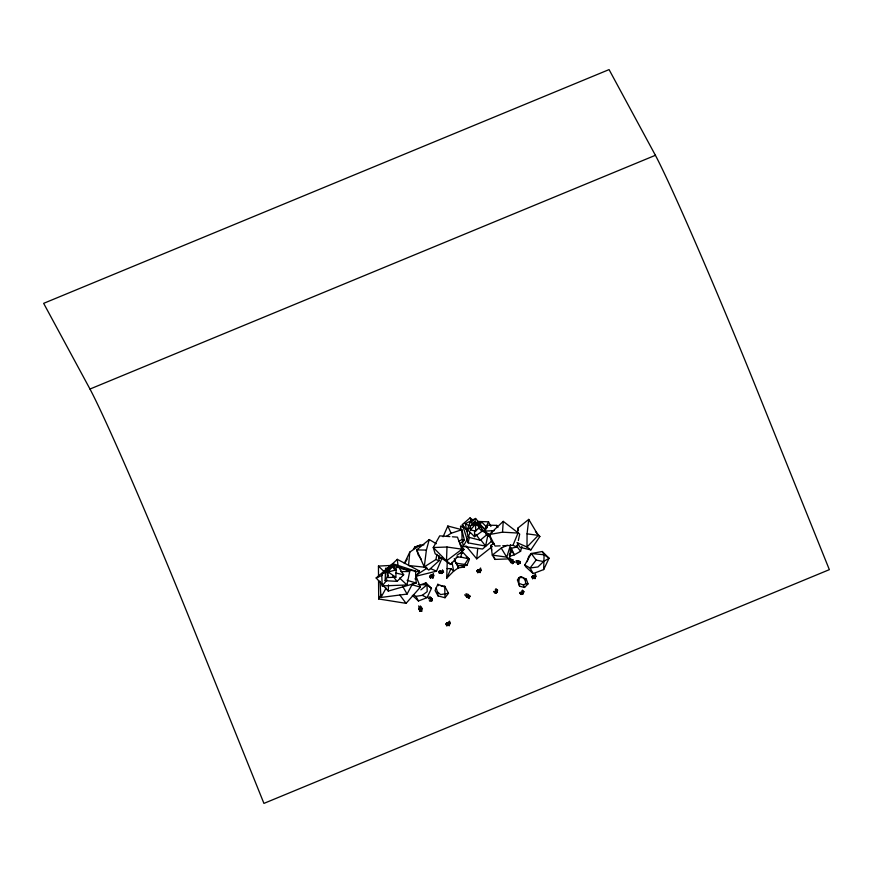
<?xml version="1.0" encoding="UTF-8"?>
<svg xmlns="http://www.w3.org/2000/svg" width="873" height="873" viewBox="0 0 873 873"><rect width="100%" height="100%" fill="white"/><g stroke="black" fill="none" stroke-linecap="round" stroke-linejoin="round"><path stroke-width="1.31" d="M517.602 533.327L517.962 528.034L528.743 519.391L527.063 533.829L526.997 547.033L530.86 549.903L539.852 536.502L535.411 531.537M462.297 565.518L464.491 567.014L458.336 567.897L453.633 571.193L446.714 578.199L447.26 561.121M474.552 536.699L467.35 529.54L470.296 521.836L477.793 522.611L483.02 530.577L474.552 536.699L474.596 530.729M394.094 567.996L394.17 564.755L409.71 571.499L406.96 584.965L382.199 585.925L381.719 574.041L385.877 570.942M470.405 529.998L470.514 525.699L475.578 522.065L479.637 527.15L475.73 531.013L470.405 529.998L475.523 524.127L475.578 522.065M444.586 586.972L437.831 584.299L435.07 590.508L438.06 595.921L445.012 597.732L444.717 586.252L441.029 585.903M388.299 591.076L376.154 577.97L392.785 563.718L415.537 571.128L416.181 583.033L388.299 591.076L388.496 584.877M450.752 564.46L435.18 553.777L433.259 547.535L446.998 547.022L446.485 560.881L450.752 564.46L457.79 556.461M385.135 580.698L385.604 568.378L398.284 566.577L403.675 574.783L397.095 581.363L385.135 580.698L388.005 575.394M395.84 577.249L396.156 569.894L391.955 566.752L386.826 571.095L387.645 577.522L395.84 577.249L386.826 571.095M430.782 575.132L430.629 578.199L429.56 576.344L432.124 575.252L430.629 578.199L429.832 576.202L430.782 575.132L432.124 575.252L433.346 573.55L433.695 575.787L432.877 578.079L431.611 575.132L433.695 575.787M447.041 622.733L446.889 625.799L445.83 623.944L448.384 622.853L446.889 625.799L446.092 623.802L447.041 622.733L448.384 622.853M478 569.633L477.858 572.699L476.789 570.844L479.353 569.753L477.858 572.699L477.051 570.702L478 569.633L479.353 569.753L480.576 568.039L480.925 570.276L480.095 572.579L478.83 569.622L480.925 570.276M532.726 578.723L532.879 575.667L534.221 575.787L532.726 578.723L531.657 576.867L534.221 575.787L535.444 574.074L535.793 576.311L534.974 578.613L533.709 575.656L535.793 576.311M493.267 543.65L491.499 541.587L489.262 534.549L502.521 532.17L503.241 521.356L519.697 534.09L518.344 540.54M441.422 573.408L442.567 570.091L443.539 572.11L441.422 573.408L442.404 570.276L443.539 572.11L441.574 571.466M518.769 583.306L519.217 577.555L520.843 576.737L526.266 579.083L528.012 583.906L524.542 587.464L519.61 586.23L517.438 579.988L519.217 577.555L522.949 577.511L525.23 580.13L525.786 583.655L523.407 584.986L518.769 583.306L519.61 586.23M543.672 569.578L549.062 558.207L544.086 554.77L531.264 553.526L524.771 565.027L525.721 566.773L533.174 573.594L543.672 569.578L544.086 554.77L542.264 551.496L531.264 553.526L528.689 556.527L527.205 561.655M494.107 543.41L490.91 545.341L492.296 555.097L494.969 559.418L509.636 558.851L510.585 548.168M423.907 544.817L420.12 545.112L409.775 552.107L408.564 565.518L426.722 567.417M492.339 546.509L476.723 558.84L477.727 548.43M462.057 553.427L462.232 551.671L457.005 555.272M387.645 577.522L388.245 571.935L391.955 566.752M422.423 608.83L420.546 606.255L420.393 607.532L422.423 608.83L419.127 609.365L418.789 605.84M436.271 543.715L429.243 539.547L426.395 550.077L424.256 566.915L428.829 570.08L439.01 560.761L438.988 555.468M428.807 598.638L429.036 596.903L430.596 597.296L432.059 599.184L428.807 598.638L430.596 597.296M496.65 526.528L496.813 525.393L487.898 525.142L484.952 531.111L485.966 534.221L490.561 537.07M440.199 570.756L439.774 573.135L439.021 573.026L441.956 573.441L440.199 570.756L438.715 571.575L439.774 573.135L441.956 573.441L438.715 571.575M429.243 539.547L416.716 549.914L424.256 566.915L435.943 559.506L436.915 554.268M488.062 534.156L485.595 546.062L468.201 542.886L469.336 537.113M510.716 548.375L516.991 546.989L517.798 543.115M432.877 578.079L433.543 575.351M449.137 625.679L449.802 622.951L447.871 622.722L449.137 625.679L449.966 623.387L449.606 621.14L447.871 622.722L449.802 622.951M480.095 572.579L480.761 569.851M534.974 578.613L535.64 575.885M474.476 522.938L475.61 518.453L485.497 530.675M509.865 556.254L514.284 554.846L520.603 551.278L521.868 546.454M456.143 557.29L460.704 557.018L462.232 551.671L469.423 559.298L466.891 565.431L457.954 565.769L455.913 563.161L454.276 558.578M496.846 592.472L497.566 590.148L495.973 588.729L495.438 589.591L496.846 592.472L495.438 589.591L497.566 590.148L496.17 590.366M510.585 544.752L506.722 557.16L509.636 558.851M487.974 533.741L480.259 540.234L468.157 537.124L470.056 532.486M502.739 545.745L512.953 545.341L518.005 533.065L502.521 532.17M416.083 576.213L436.522 571.16L442.295 557.454M443.08 536.775L447.838 526.026L461.872 529.704L464.425 540.365L460.355 543.213M446.714 578.199L450.948 568.672L453.633 571.193L452.039 562.234M420.546 606.255L419.127 609.365L419.476 608.896L421.877 610.969L419.673 611.286L419.4 608.896L421.877 610.969L420.317 610.314L419.673 611.286L419.476 608.896M412.34 595.375L418.451 600.962L427.05 597.667L431.469 588.358L425.893 582.858L420.95 584.681M404.352 563.467L409.775 552.107M519.762 593.193L520.243 592.189L523.134 593.684L521.017 594.448L523.134 593.684L519.762 593.193L521.017 594.448M485.639 527.783L488.542 521.847L477.727 521.421M517.787 564.274L519.239 561.317L520.417 561.601L520.068 563.303L517.787 564.274L519.304 562.976L519.239 561.317L520.068 563.303L519.304 562.976M380.039 581.254L380.934 597.459L407.08 594.077L412.591 583.655M415.046 579.028L419.335 570.931L397.302 559.342L382.669 573.092M380.934 597.459L386.095 588.053M415.843 575.765L420.36 587.18L406.076 603.341L378.696 598.976L381.25 594.426M491.477 541.304L482.551 549.03L463.214 546.422L467.666 538.597M522.632 593.902L523.898 591.796L522.458 590.126L522.632 593.902L521.989 590.748L523.898 591.796L522.24 591.785M404.494 563.5L407.244 559.102M413.409 549.215L414.784 547.022L420.12 545.112M455.913 563.161L464.709 564.416L468.332 558.796L460.704 557.018M467.535 596.106L469.041 598.114L469.227 596.204L470.111 596.172L466.88 597.034L469.041 598.114L470.111 596.172L467.535 596.106L466.88 597.034L468.637 594.578L465.996 593.76L467.11 597.503L464.687 594.797M476.374 524.542L477.793 522.611M430.815 600.351L432.059 598.66L431.884 600.831L429.429 600.722L432.059 598.66L431.884 600.831L429.429 600.722M542.264 551.496L549.062 558.207L543.497 561.579L536.131 560.062L530.097 567.985L533.174 573.594M445.012 597.732L448.493 593.269L444.717 586.252M509.155 555.021L512.156 551.158L511.294 549.303M516.259 562.725L517.765 560.793L519.468 561.775L516.259 562.725L516.074 560.739L517.765 560.793M382.199 585.925L387.023 579.978M480.117 524.084L481.798 522.119L487.287 527.707M510.858 562.125L511.48 561.426L514.175 561.896L512.746 563.609L510.858 562.125L514.175 561.896L513.106 561.841L512.746 563.609L511.48 561.426M460.431 553.471L463.956 549.466L460.202 543.835M531.93 576.737L532.879 575.667M525.23 580.13L526.266 579.083M543.497 561.579L537.954 566.959L530.097 567.985L524.771 565.027M517.438 579.988L520.843 576.737M503.241 521.356L489.262 534.549L495.078 546.051L500.185 545.854M468.201 542.886L462.374 524.52L470.034 517.918L473.308 520.319M420.873 589.875L427.017 584.845L431.469 588.358M394.039 569.96L398.284 566.577M501.233 548.102L492.296 555.097L506.722 557.16L501.233 548.102L507.322 545.232M413.715 595.091L415.93 596.368L422.259 595.331L427.192 591.643L427.017 584.845L425.893 582.858M388.987 568.629L394.17 564.755M467.35 529.54L470.503 527.467M446.561 536.218L451.09 533.283L461.872 529.704L462.09 539.59L458.707 541.151M415.755 575.416L426.908 568.268M461.708 550.645L463.956 549.466L446.998 547.022M468.157 537.124L465.309 523.702L475.61 518.453M376.154 577.97L382.178 575.318M381.719 574.041L386.717 571.88M89.984 389.042L655.405 155.296A204.042 6.329 67.5 0 1 756.324 388.267L829.35 569.654L263.93 803.4L190.903 622.002A204.042 6.329 67.5 0 0 89.984 389.042L43.65 303.346L609.07 69.6L655.405 155.296M470.514 525.699L475.523 524.127L479.637 527.15M414.784 547.022L419.869 545.701M388.245 571.935L396.156 569.894M415.373 571.848L419.335 570.931M461.064 530.369L460.529 526.354L463.192 525.819M479.135 522.643L481.798 522.119M448.493 593.269L440.658 594.589L437.428 591.883L436.107 587.813M494.413 530.631L484.952 531.111L489.895 535.651M378.522 576.616L378.446 566.097L391.606 565.398M494.107 592.298L497.283 592.145L495.406 593.378L494.085 591.392L497.283 592.145L495.406 593.378L494.085 591.392M400.816 571.597L409.71 571.499M426.395 550.077L416.716 549.914L418.178 554.813L421.223 559.178M447.227 568.585L450.948 568.672M418.134 584.55L427.017 584.845M439.108 557.902L441.727 558.087M449.857 536.6L439.697 535.858L433.259 547.535L446.485 560.881L461.872 549.292L457.463 537.157L452.389 536.786M439.075 557.978L442.807 558.371M525.786 583.655L528.012 583.906M527.063 533.829L538.27 535.367L539.852 536.502M487.352 535.52L489.949 535.946M401.122 568.629L415.537 571.128M395.84 573.059L403.675 574.783M530.86 549.903L520.122 547.338L516.991 542.58L526.997 547.033L538.27 535.367L528.743 519.391M460.529 526.354L464.403 527.434M411.74 584.626L420.36 587.18M407.102 580.294L416.181 583.033M462.09 539.59L464.425 540.365M512.953 545.341L516.991 546.989M435.943 559.506L439.01 560.761M430.454 568.585L436.522 571.16M480.958 530.577L485.639 532.683M517.285 560.761L519.468 561.775M464.709 564.416L466.891 565.431M461.097 565.377L464.491 567.014M478.382 528.34L483.02 530.577M422.259 595.331L427.05 597.667M465.309 523.702L469.314 525.873M480.958 525.906L485.333 529.103M385.604 568.378L388.267 570.418M466.269 556.778L469.423 559.298M399.55 577.97L406.96 584.965M470.296 521.836L472.773 524.236M430.498 597.689L432.059 599.184M378.446 566.097L384.775 572.295M465.855 545.8L476.723 558.84M392.872 576.169L397.095 581.363M516.445 545.952L520.603 551.278M480.674 539.743L485.595 546.062M399.867 595.059L406.076 603.341M531.264 553.526L536.131 560.062M475.905 534.331L480.259 540.234M462.374 524.52L467.568 531.712M454.473 560.553L457.954 565.769M512.156 551.158L514.284 554.846L511.218 548.08M402.628 586.22L407.08 594.077M415.93 596.368L418.451 600.962M437.831 584.299L438.573 585.663M488.542 521.847L490.899 526.484M496.813 525.393L497.905 527.565M470.034 517.918L471.758 521.41M392.785 563.718L394.127 566.544M523.407 584.986L524.542 587.464M447.838 526.026L451.09 533.283M457.452 565.551L458.336 567.897L456.492 562.79M494.173 557.094L494.969 559.418M490.91 545.341L491.772 550.132M437.428 591.883L438.06 595.921M462.494 541.074L463.214 546.422M397.302 559.342L398.033 565.9M517.962 528.034L518.169 530.5M475.523 524.127L475.73 531.013M378.555 580.567L378.696 598.976M491.848 530.522L491.859 532.836M513.062 560.03L510.989 562.638L508.915 559.615L510.629 560.499L510.989 562.638L510.432 558.818L513.062 560.03"/></g></svg>
